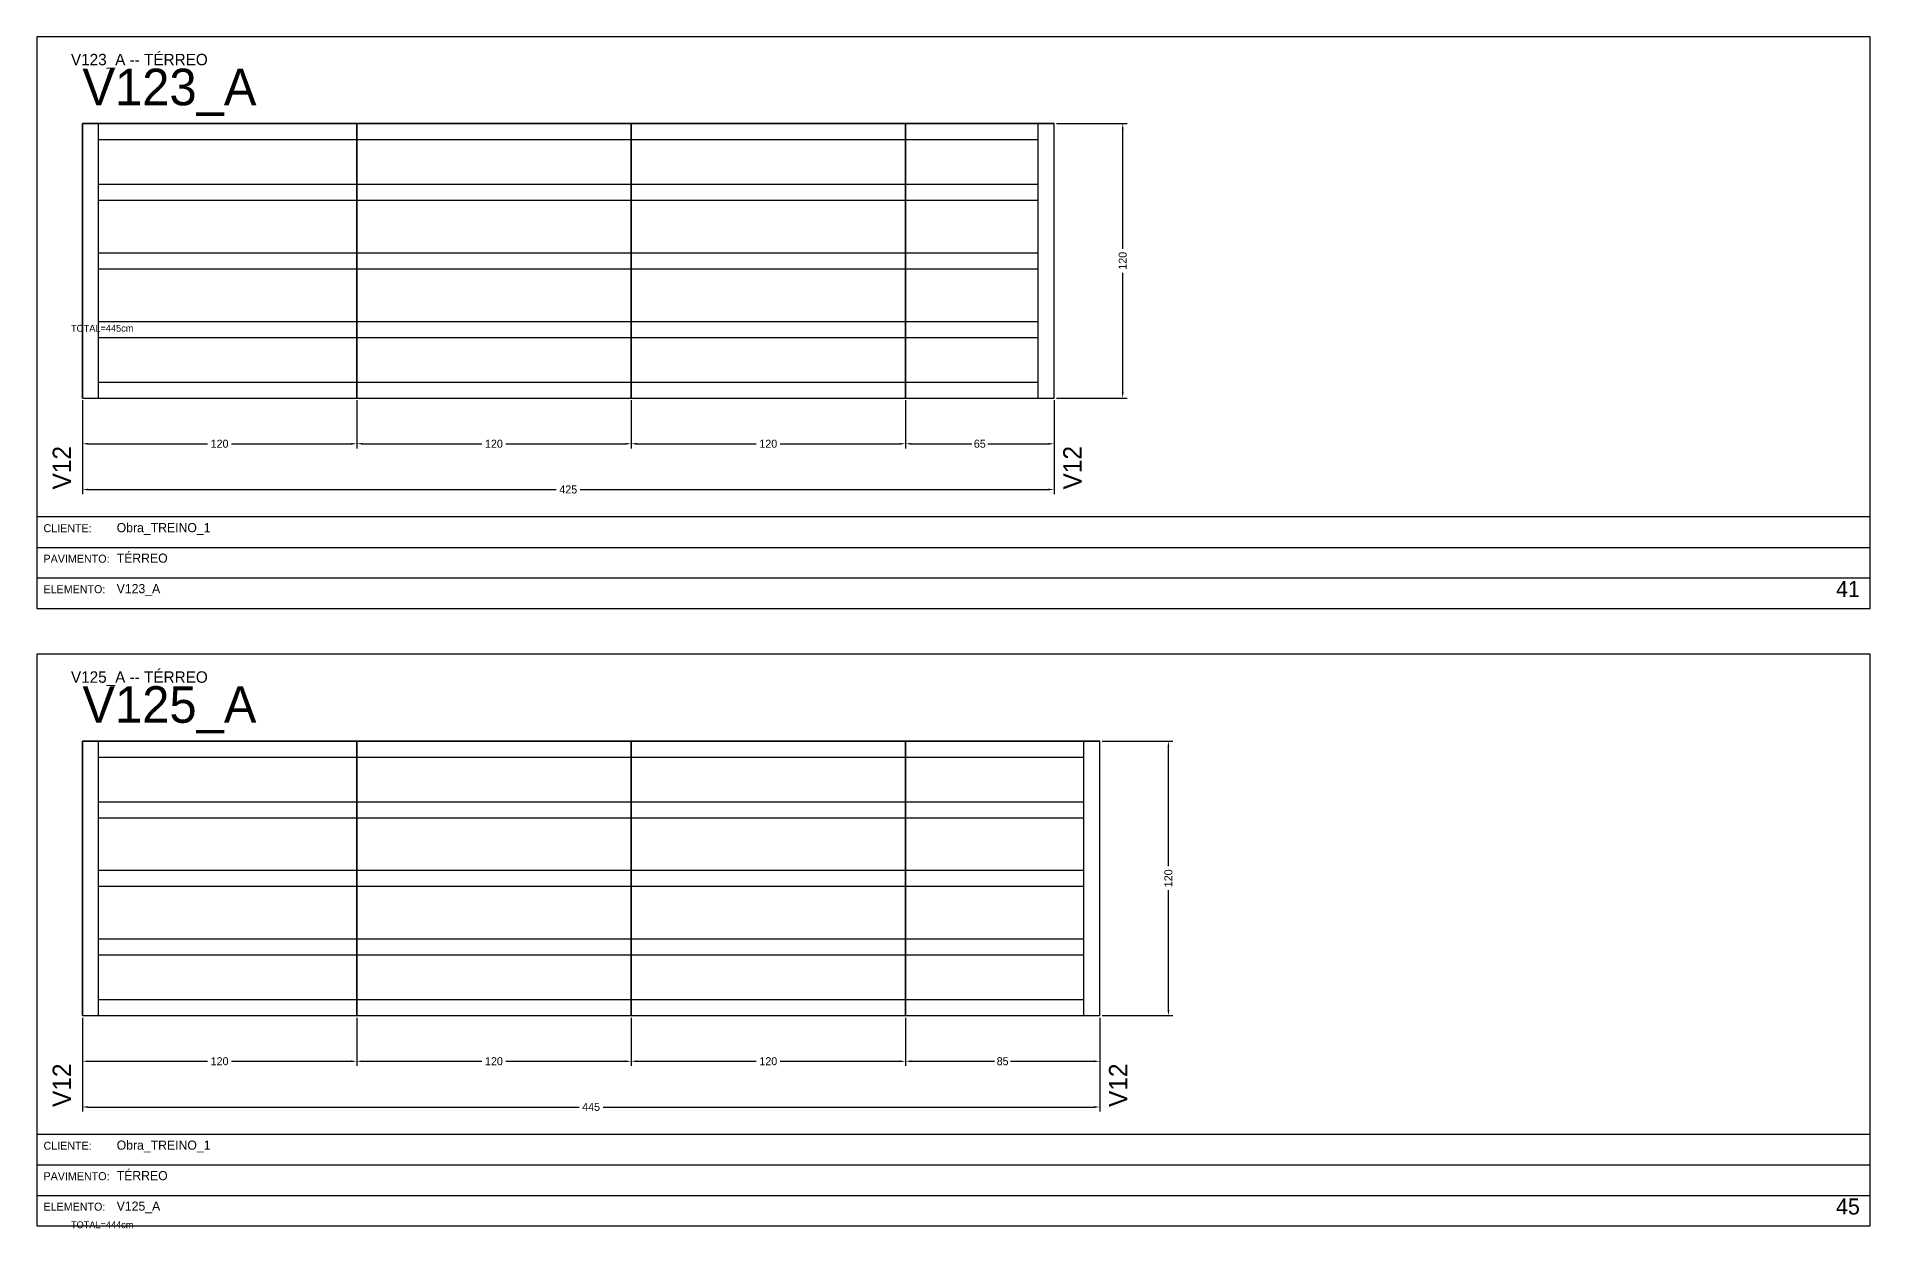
# Model space of a CAD drawing. Header units: metres. Extents: x 0 to 3268, y -4496 to 124.
# Drawn here: x 0 to 802, y -3423 to -2902 of the extents above; entities that cross this region are included whole.
import ezdxf

# ---------------------------------------------------------------- set-up
doc = ezdxf.new("R2010")
doc.units = ezdxf.units.M
for name, color, linetype in [('5', 5, 'Continuous'), ('BORDA_CELULA', 9, 'Continuous'), ('CARIMBO', 9, 'Continuous'), ('COTA', 241, 'Continuous'), ('NOMENCLATURA', 7, 'Continuous'), ('Painéis', 200, 'Continuous'), ('SARR_2.2x7', 40, 'Continuous')]:
    doc.layers.add(name, color=color, linetype=linetype)
doc.dimstyles.new('COTA', dxfattribs={"dimtxt": 3.5, "dimasz": 2.5, "dimexe": 2, "dimexo": 1, "dimgap": 0.9, "dimtad": 1, "dimdec": 0, "dimrnd": 1, "dimcen": 2.5, "dimclrd": 4, "dimclre": 4, "dimclrt": 4, "dimazin": 3, "dimtfac": 1, "dimtmove": 0, "dimatfit": 3})

# ---------------------------------------------------------------- blocks, each defined once
blk = doc.blocks.new('_CLOSEDFILLED')
at = {"color": 0, "linetype": 'BYBLOCK'}
blk.add_solid([(-1, 0.16), (0, 0), (-1, -0.16)], dxfattribs=at)
blk = doc.blocks.new('*D373')
at = {"color": 4}
for p, q in [((20, -3061), (20, -3082)), ((140, -3061), (140, -3082)), ((22.5, -3080), (74.75, -3080)), ((85.25, -3080), (137.5, -3080))]:
    blk.add_line(p, q, dxfattribs=at)
at = {"layer": 'Defpoints'}
for p in [(20, -3060), (140, -3060), (20, -3080)]:
    blk.add_point(p, dxfattribs=at)
at = {"layer": 'COTA', "color": 4, "xscale": 2.5, "yscale": 2.5, "rotation": 180}
blk.add_blockref('_CLOSEDFILLED', (20, -3080), dxfattribs=at)
at = {"layer": 'COTA', "color": 4, "xscale": 2.5, "yscale": 2.5}
blk.add_blockref('_CLOSEDFILLED', (140, -3080), dxfattribs=at)
at = {"layer": 'COTA', "color": 4, "insert": (80, -3080), "char_height": 3.5, "attachment_point": 5}
blk.add_mtext('120', dxfattribs=at)
blk = doc.blocks.new('*D374')
at = {"color": 4}
for p, q in [((140, -3061), (140, -3082)), ((260, -3061), (260, -3082)), ((142.5, -3080), (194.75, -3080)), ((205.25, -3080), (257.5, -3080))]:
    blk.add_line(p, q, dxfattribs=at)
at = {"layer": 'Defpoints'}
for p in [(140, -3060), (260, -3060), (140, -3080)]:
    blk.add_point(p, dxfattribs=at)
at = {"layer": 'COTA', "color": 4, "xscale": 2.5, "yscale": 2.5, "rotation": 180}
blk.add_blockref('_CLOSEDFILLED', (140, -3080), dxfattribs=at)
at = {"layer": 'COTA', "color": 4, "xscale": 2.5, "yscale": 2.5}
blk.add_blockref('_CLOSEDFILLED', (260, -3080), dxfattribs=at)
at = {"layer": 'COTA', "color": 4, "insert": (200, -3080), "char_height": 3.5, "attachment_point": 5}
blk.add_mtext('120', dxfattribs=at)
blk = doc.blocks.new('*D375')
at = {"color": 4}
for p, q in [((260, -3061), (260, -3082)), ((380, -3061), (380, -3082)), ((262.5, -3080), (314.75, -3080)), ((325.25, -3080), (377.5, -3080))]:
    blk.add_line(p, q, dxfattribs=at)
at = {"layer": 'Defpoints'}
for p in [(260, -3060), (380, -3060), (260, -3080)]:
    blk.add_point(p, dxfattribs=at)
at = {"layer": 'COTA', "color": 4, "xscale": 2.5, "yscale": 2.5, "rotation": 180}
blk.add_blockref('_CLOSEDFILLED', (260, -3080), dxfattribs=at)
at = {"layer": 'COTA', "color": 4, "xscale": 2.5, "yscale": 2.5}
blk.add_blockref('_CLOSEDFILLED', (380, -3080), dxfattribs=at)
at = {"layer": 'COTA', "color": 4, "insert": (320, -3080), "char_height": 3.5, "attachment_point": 5}
blk.add_mtext('120', dxfattribs=at)
blk = doc.blocks.new('*D376')
at = {"color": 4}
for p, q in [((380, -3061), (380, -3082)), ((445, -3061), (445, -3082)), ((382.5, -3080), (409, -3080)), ((416, -3080), (442.5, -3080))]:
    blk.add_line(p, q, dxfattribs=at)
at = {"layer": 'Defpoints'}
for p in [(380, -3060), (445, -3060), (380, -3080)]:
    blk.add_point(p, dxfattribs=at)
at = {"layer": 'COTA', "color": 4, "xscale": 2.5, "yscale": 2.5, "rotation": 180}
blk.add_blockref('_CLOSEDFILLED', (380, -3080), dxfattribs=at)
at = {"layer": 'COTA', "color": 4, "xscale": 2.5, "yscale": 2.5}
blk.add_blockref('_CLOSEDFILLED', (445, -3080), dxfattribs=at)
at = {"layer": 'COTA', "color": 4, "insert": (412.5, -3080), "char_height": 3.5, "attachment_point": 5}
blk.add_mtext('65', dxfattribs=at)
blk = doc.blocks.new('*D377')
at = {"color": 4}
for p, q in [((20, -3061), (20, -3102)), ((445, -3061), (445, -3102)), ((22.5, -3100), (227.25, -3100)), ((237.75, -3100), (442.5, -3100))]:
    blk.add_line(p, q, dxfattribs=at)
at = {"layer": 'Defpoints'}
for p in [(20, -3060), (445, -3060), (20, -3100)]:
    blk.add_point(p, dxfattribs=at)
at = {"layer": 'COTA', "color": 4, "xscale": 2.5, "yscale": 2.5, "rotation": 180}
blk.add_blockref('_CLOSEDFILLED', (20, -3100), dxfattribs=at)
at = {"layer": 'COTA', "color": 4, "xscale": 2.5, "yscale": 2.5}
blk.add_blockref('_CLOSEDFILLED', (445, -3100), dxfattribs=at)
at = {"layer": 'COTA', "color": 4, "insert": (232.5, -3100), "char_height": 3.5, "attachment_point": 5}
blk.add_mtext('425', dxfattribs=at)
blk = doc.blocks.new('*D378')
at = {"color": 4}
for p, q in [((446, -2940), (477, -2940)), ((475, -2994.75), (475, -2942.5)), ((475, -3057.5), (475, -3005.25)), ((446, -3060), (477, -3060))]:
    blk.add_line(p, q, dxfattribs=at)
at = {"layer": 'Defpoints'}
for p in [(445, -2940), (445, -3060), (475, -3060)]:
    blk.add_point(p, dxfattribs=at)
at = {"layer": 'COTA', "color": 4, "xscale": 2.5, "yscale": 2.5}
for p, rotation in [((475, -2940), 90), ((475, -3060), 270)]:
    blk.add_blockref('_CLOSEDFILLED', p, dxfattribs=dict(at, rotation=rotation))
at = {"layer": 'COTA', "color": 4, "insert": (475, -3000), "char_height": 3.5, "attachment_point": 5, "rotation": 90}
blk.add_mtext('120', dxfattribs=at)
blk = doc.blocks.new('*D379')
at = {"color": 4}
for p, q in [((446, -2940), (477, -2940)), ((475, -2994.75), (475, -2942.5)), ((475, -3057.5), (475, -3005.25)), ((446, -3060), (477, -3060))]:
    blk.add_line(p, q, dxfattribs=at)
at = {"layer": 'Defpoints'}
for p in [(445, -2940), (445, -3060), (475, -3060)]:
    blk.add_point(p, dxfattribs=at)
at = {"layer": 'COTA', "color": 4, "xscale": 2.5, "yscale": 2.5}
for p, rotation in [((475, -2940), 90), ((475, -3060), 270)]:
    blk.add_blockref('_CLOSEDFILLED', p, dxfattribs=dict(at, rotation=rotation))
at = {"layer": 'COTA', "color": 4, "insert": (475, -3000), "char_height": 3.5, "attachment_point": 5, "rotation": 90}
blk.add_mtext('120', dxfattribs=at)
blk = doc.blocks.new('*D380')
at = {"color": 4}
for p, q in [((446, -2940), (477, -2940)), ((475, -2994.75), (475, -2942.5)), ((475, -3057.5), (475, -3005.25)), ((446, -3060), (477, -3060))]:
    blk.add_line(p, q, dxfattribs=at)
at = {"layer": 'Defpoints'}
for p in [(445, -2940), (445, -3060), (475, -3060)]:
    blk.add_point(p, dxfattribs=at)
at = {"layer": 'COTA', "color": 4, "xscale": 2.5, "yscale": 2.5}
for p, rotation in [((475, -2940), 90), ((475, -3060), 270)]:
    blk.add_blockref('_CLOSEDFILLED', p, dxfattribs=dict(at, rotation=rotation))
at = {"layer": 'COTA', "color": 4, "insert": (475, -3000), "char_height": 3.5, "attachment_point": 5, "rotation": 90}
blk.add_mtext('120', dxfattribs=at)
blk = doc.blocks.new('*D381')
at = {"color": 4}
for p, q in [((446, -2940), (477, -2940)), ((475, -2994.75), (475, -2942.5)), ((475, -3057.5), (475, -3005.25)), ((446, -3060), (477, -3060))]:
    blk.add_line(p, q, dxfattribs=at)
at = {"layer": 'Defpoints'}
for p in [(445, -2940), (445, -3060), (475, -3060)]:
    blk.add_point(p, dxfattribs=at)
at = {"layer": 'COTA', "color": 4, "xscale": 2.5, "yscale": 2.5}
for p, rotation in [((475, -2940), 90), ((475, -3060), 270)]:
    blk.add_blockref('_CLOSEDFILLED', p, dxfattribs=dict(at, rotation=rotation))
at = {"layer": 'COTA', "color": 4, "insert": (475, -3000), "char_height": 3.5, "attachment_point": 5, "rotation": 90}
blk.add_mtext('120', dxfattribs=at)
blk = doc.blocks.new('*D417')
at = {"color": 4}
for p, q in [((20, -3331), (20, -3352)), ((140, -3331), (140, -3352)), ((22.5, -3350), (74.75, -3350)), ((85.25, -3350), (137.5, -3350))]:
    blk.add_line(p, q, dxfattribs=at)
at = {"layer": 'Defpoints'}
for p in [(20, -3330), (140, -3330), (20, -3350)]:
    blk.add_point(p, dxfattribs=at)
at = {"layer": 'COTA', "color": 4, "xscale": 2.5, "yscale": 2.5, "rotation": 180}
blk.add_blockref('_CLOSEDFILLED', (20, -3350), dxfattribs=at)
at = {"layer": 'COTA', "color": 4, "xscale": 2.5, "yscale": 2.5}
blk.add_blockref('_CLOSEDFILLED', (140, -3350), dxfattribs=at)
at = {"layer": 'COTA', "color": 4, "insert": (80, -3350), "char_height": 3.5, "attachment_point": 5}
blk.add_mtext('120', dxfattribs=at)
blk = doc.blocks.new('*D418')
at = {"color": 4}
for p, q in [((140, -3331), (140, -3352)), ((260, -3331), (260, -3352)), ((142.5, -3350), (194.75, -3350)), ((205.25, -3350), (257.5, -3350))]:
    blk.add_line(p, q, dxfattribs=at)
at = {"layer": 'Defpoints'}
for p in [(140, -3330), (260, -3330), (140, -3350)]:
    blk.add_point(p, dxfattribs=at)
at = {"layer": 'COTA', "color": 4, "xscale": 2.5, "yscale": 2.5, "rotation": 180}
blk.add_blockref('_CLOSEDFILLED', (140, -3350), dxfattribs=at)
at = {"layer": 'COTA', "color": 4, "xscale": 2.5, "yscale": 2.5}
blk.add_blockref('_CLOSEDFILLED', (260, -3350), dxfattribs=at)
at = {"layer": 'COTA', "color": 4, "insert": (200, -3350), "char_height": 3.5, "attachment_point": 5}
blk.add_mtext('120', dxfattribs=at)
blk = doc.blocks.new('*D419')
at = {"color": 4}
for p, q in [((260, -3331), (260, -3352)), ((380, -3331), (380, -3352)), ((262.5, -3350), (314.75, -3350)), ((325.25, -3350), (377.5, -3350))]:
    blk.add_line(p, q, dxfattribs=at)
at = {"layer": 'Defpoints'}
for p in [(260, -3330), (380, -3330), (260, -3350)]:
    blk.add_point(p, dxfattribs=at)
at = {"layer": 'COTA', "color": 4, "xscale": 2.5, "yscale": 2.5, "rotation": 180}
blk.add_blockref('_CLOSEDFILLED', (260, -3350), dxfattribs=at)
at = {"layer": 'COTA', "color": 4, "xscale": 2.5, "yscale": 2.5}
blk.add_blockref('_CLOSEDFILLED', (380, -3350), dxfattribs=at)
at = {"layer": 'COTA', "color": 4, "insert": (320, -3350), "char_height": 3.5, "attachment_point": 5}
blk.add_mtext('120', dxfattribs=at)
blk = doc.blocks.new('*D420')
at = {"color": 4}
for p, q in [((380, -3331), (380, -3352)), ((465, -3331), (465, -3352)), ((382.5, -3350), (419, -3350)), ((426, -3350), (462.5, -3350))]:
    blk.add_line(p, q, dxfattribs=at)
at = {"layer": 'Defpoints'}
for p in [(380, -3330), (465, -3330), (380, -3350)]:
    blk.add_point(p, dxfattribs=at)
at = {"layer": 'COTA', "color": 4, "xscale": 2.5, "yscale": 2.5, "rotation": 180}
blk.add_blockref('_CLOSEDFILLED', (380, -3350), dxfattribs=at)
at = {"layer": 'COTA', "color": 4, "xscale": 2.5, "yscale": 2.5}
blk.add_blockref('_CLOSEDFILLED', (465, -3350), dxfattribs=at)
at = {"layer": 'COTA', "color": 4, "insert": (422.5, -3350), "char_height": 3.5, "attachment_point": 5}
blk.add_mtext('85', dxfattribs=at)
blk = doc.blocks.new('*D421')
at = {"color": 4}
for p, q in [((20, -3331), (20, -3372)), ((465, -3331), (465, -3372)), ((22.5, -3370), (237.25, -3370)), ((247.75, -3370), (462.5, -3370))]:
    blk.add_line(p, q, dxfattribs=at)
at = {"layer": 'Defpoints'}
for p in [(20, -3330), (465, -3330), (20, -3370)]:
    blk.add_point(p, dxfattribs=at)
at = {"layer": 'COTA', "color": 4, "xscale": 2.5, "yscale": 2.5, "rotation": 180}
blk.add_blockref('_CLOSEDFILLED', (20, -3370), dxfattribs=at)
at = {"layer": 'COTA', "color": 4, "xscale": 2.5, "yscale": 2.5}
blk.add_blockref('_CLOSEDFILLED', (465, -3370), dxfattribs=at)
at = {"layer": 'COTA', "color": 4, "insert": (242.5, -3370), "char_height": 3.5, "attachment_point": 5}
blk.add_mtext('445', dxfattribs=at)
blk = doc.blocks.new('*D422')
at = {"color": 4}
for p, q in [((466, -3210), (497, -3210)), ((495, -3264.75), (495, -3212.5)), ((495, -3327.5), (495, -3275.25)), ((466, -3330), (497, -3330))]:
    blk.add_line(p, q, dxfattribs=at)
at = {"layer": 'Defpoints'}
for p in [(465, -3210), (465, -3330), (495, -3330)]:
    blk.add_point(p, dxfattribs=at)
at = {"layer": 'COTA', "color": 4, "xscale": 2.5, "yscale": 2.5}
for p, rotation in [((495, -3210), 90), ((495, -3330), 270)]:
    blk.add_blockref('_CLOSEDFILLED', p, dxfattribs=dict(at, rotation=rotation))
at = {"layer": 'COTA', "color": 4, "insert": (495, -3270), "char_height": 3.5, "attachment_point": 5, "rotation": 90}
blk.add_mtext('120', dxfattribs=at)
blk = doc.blocks.new('*D423')
at = {"color": 4}
for p, q in [((466, -3210), (497, -3210)), ((495, -3264.75), (495, -3212.5)), ((495, -3327.5), (495, -3275.25)), ((466, -3330), (497, -3330))]:
    blk.add_line(p, q, dxfattribs=at)
at = {"layer": 'Defpoints'}
for p in [(465, -3210), (465, -3330), (495, -3330)]:
    blk.add_point(p, dxfattribs=at)
at = {"layer": 'COTA', "color": 4, "xscale": 2.5, "yscale": 2.5}
for p, rotation in [((495, -3210), 90), ((495, -3330), 270)]:
    blk.add_blockref('_CLOSEDFILLED', p, dxfattribs=dict(at, rotation=rotation))
at = {"layer": 'COTA', "color": 4, "insert": (495, -3270), "char_height": 3.5, "attachment_point": 5, "rotation": 90}
blk.add_mtext('120', dxfattribs=at)
blk = doc.blocks.new('*D424')
at = {"color": 4}
for p, q in [((466, -3210), (497, -3210)), ((495, -3264.75), (495, -3212.5)), ((495, -3327.5), (495, -3275.25)), ((466, -3330), (497, -3330))]:
    blk.add_line(p, q, dxfattribs=at)
at = {"layer": 'Defpoints'}
for p in [(465, -3210), (465, -3330), (495, -3330)]:
    blk.add_point(p, dxfattribs=at)
at = {"layer": 'COTA', "color": 4, "xscale": 2.5, "yscale": 2.5}
for p, rotation in [((495, -3210), 90), ((495, -3330), 270)]:
    blk.add_blockref('_CLOSEDFILLED', p, dxfattribs=dict(at, rotation=rotation))
at = {"layer": 'COTA', "color": 4, "insert": (495, -3270), "char_height": 3.5, "attachment_point": 5, "rotation": 90}
blk.add_mtext('120', dxfattribs=at)
blk = doc.blocks.new('*D425')
at = {"color": 4}
for p, q in [((466, -3210), (497, -3210)), ((495, -3264.75), (495, -3212.5)), ((495, -3327.5), (495, -3275.25)), ((466, -3330), (497, -3330))]:
    blk.add_line(p, q, dxfattribs=at)
at = {"layer": 'Defpoints'}
for p in [(465, -3210), (465, -3330), (495, -3330)]:
    blk.add_point(p, dxfattribs=at)
at = {"layer": 'COTA', "color": 4, "xscale": 2.5, "yscale": 2.5}
for p, rotation in [((495, -3210), 90), ((495, -3330), 270)]:
    blk.add_blockref('_CLOSEDFILLED', p, dxfattribs=dict(at, rotation=rotation))
at = {"layer": 'COTA', "color": 4, "insert": (495, -3270), "char_height": 3.5, "attachment_point": 5, "rotation": 90}
blk.add_mtext('120', dxfattribs=at)

msp = doc.modelspace()

# ---------------------------------------------------------------- linework, layer by layer
at = {"layer": 'BORDA_CELULA'}
for points in [[(0, -3152), (802, -3152), (802, -2902), (0, -2902)], [(0, -3152), (802, -3152), (802, -3112), (0, -3112)], [(0, -3422), (802, -3422), (802, -3172), (0, -3172)], [(0, -3422), (802, -3422), (802, -3382), (0, -3382)]]:
    msp.add_lwpolyline(points, close=True, dxfattribs=at)
at = {"layer": 'CARIMBO'}
for p, q in [((0, -3125.33), (802, -3125.33)), ((0, -3138.67), (802, -3138.67)), ((0, -3152), (802, -3152)), ((0, -3395.33), (802, -3395.33)), ((0, -3408.67), (802, -3408.67)), ((0, -3422), (802, -3422))]:
    msp.add_line(p, q, dxfattribs=at)
at = {"layer": 'Painéis'}
for points in [[(20, -3060), (20, -2940)], [(20, -2940), (140, -2940)], [(20, -3060), (140, -3060), (140, -2940), (20, -2940), (20, -3060)], [(140, -3060), (140, -2940)], [(140, -2940), (260, -2940)], [(140, -3060), (260, -3060), (260, -2940), (140, -2940), (140, -3060)], [(260, -3060), (260, -2940)], [(260, -2940), (380, -2940)], [(260, -3060), (380, -3060), (380, -2940), (260, -2940), (260, -3060)], [(380, -3060), (380, -2940)], [(380, -2940), (445, -2940)], [(380, -3060), (445, -3060), (445, -2940), (380, -2940), (380, -3060)], [(445, -3060), (445, -2940)], [(20, -3060), (140, -3060)], [(140, -3060), (260, -3060)], [(260, -3060), (380, -3060)], [(380, -3060), (445, -3060)], [(20, -3330), (20, -3210)], [(20, -3210), (140, -3210)], [(20, -3330), (140, -3330), (140, -3210), (20, -3210), (20, -3330)], [(140, -3330), (140, -3210)], [(140, -3210), (260, -3210)], [(140, -3330), (260, -3330), (260, -3210), (140, -3210), (140, -3330)], [(260, -3330), (260, -3210)], [(260, -3210), (380, -3210)], [(260, -3330), (380, -3330), (380, -3210), (260, -3210), (260, -3330)], [(380, -3330), (380, -3210)], [(380, -3210), (465, -3210)], [(380, -3330), (465, -3330), (465, -3210), (380, -3210), (380, -3330)], [(465, -3330), (465, -3210)], [(20, -3330), (140, -3330)], [(140, -3330), (260, -3330)], [(260, -3330), (380, -3330)], [(380, -3330), (465, -3330)]]:
    msp.add_lwpolyline(points, dxfattribs=at)
at = {"layer": 'SARR_2.2x7'}
for points in [[(27, -3060), (27, -2940)], [(438, -3060), (438, -2940)], [(27, -2947), (140, -2947)], [(140, -2947), (260, -2947)], [(260, -2947), (380, -2947)], [(380, -2947), (438, -2947)], [(27, -2966.5), (140, -2966.5)], [(140, -2966.5), (260, -2966.5)], [(260, -2966.5), (380, -2966.5)], [(380, -2966.5), (438, -2966.5)], [(27, -2973.5), (140, -2973.5)], [(140, -2973.5), (260, -2973.5)], [(260, -2973.5), (380, -2973.5)], [(380, -2973.5), (438, -2973.5)], [(27, -2996.5), (140, -2996.5)], [(140, -2996.5), (260, -2996.5)], [(260, -2996.5), (380, -2996.5)], [(380, -2996.5), (438, -2996.5)], [(27, -3003.5), (140, -3003.5)], [(140, -3003.5), (260, -3003.5)], [(260, -3003.5), (380, -3003.5)], [(380, -3003.5), (438, -3003.5)], [(27, -3026.5), (140, -3026.5)], [(140, -3026.5), (260, -3026.5)], [(260, -3026.5), (380, -3026.5)], [(380, -3026.5), (438, -3026.5)], [(27, -3033.5), (140, -3033.5)], [(140, -3033.5), (260, -3033.5)], [(260, -3033.5), (380, -3033.5)], [(380, -3033.5), (438, -3033.5)], [(27, -3053), (140, -3053)], [(140, -3053), (260, -3053)], [(260, -3053), (380, -3053)], [(380, -3053), (438, -3053)], [(27, -3330), (27, -3210)], [(458, -3330), (458, -3210)], [(27, -3217), (140, -3217)], [(140, -3217), (260, -3217)], [(260, -3217), (380, -3217)], [(380, -3217), (458, -3217)], [(27, -3236.5), (140, -3236.5)], [(140, -3236.5), (260, -3236.5)], [(260, -3236.5), (380, -3236.5)], [(380, -3236.5), (458, -3236.5)], [(27, -3243.5), (140, -3243.5)], [(140, -3243.5), (260, -3243.5)], [(260, -3243.5), (380, -3243.5)], [(380, -3243.5), (458, -3243.5)], [(27, -3266.5), (140, -3266.5)], [(140, -3266.5), (260, -3266.5)], [(260, -3266.5), (380, -3266.5)], [(380, -3266.5), (458, -3266.5)], [(27, -3273.5), (140, -3273.5)], [(140, -3273.5), (260, -3273.5)], [(260, -3273.5), (380, -3273.5)], [(380, -3273.5), (458, -3273.5)], [(27, -3296.5), (140, -3296.5)], [(27, -3303.5), (140, -3303.5)], [(140, -3296.5), (260, -3296.5)], [(140, -3303.5), (260, -3303.5)], [(260, -3296.5), (380, -3296.5)], [(260, -3303.5), (380, -3303.5)], [(380, -3296.5), (458, -3296.5)], [(380, -3303.5), (458, -3303.5)], [(27, -3323), (140, -3323)], [(140, -3323), (260, -3323)], [(260, -3323), (380, -3323)], [(380, -3323), (458, -3323)]]:
    msp.add_lwpolyline(points, dxfattribs=at)

# ---------------------------------------------------------------- texts
at = {"layer": '5'}
for p in [(15, -3100), (457, -3100), (15, -3370), (477, -3370)]:
    msp.add_text('V12', height=8, rotation=90, dxfattribs=at).set_placement(p)
at = {"layer": 'CARIMBO', "color": 9}
for s, p in [('CLIENTE:', (3, -3118.67)), ('PAVIMENTO:', (3, -3132)), ('ELEMENTO:', (3, -3145.33)), ('CLIENTE:', (3, -3388.67)), ('PAVIMENTO:', (3, -3402)), ('ELEMENTO:', (3, -3415.33))]:
    msp.add_text(s, height=3.5, dxfattribs=at).set_placement(p)
at = {"layer": 'CARIMBO', "color": 2}
for s, p in [('Obra_TREINO_1', (35, -3118.67)), ('TÉRREO', (35, -3132)), ('V123_A', (35, -3145.33)), ('Obra_TREINO_1', (35, -3388.67)), ('TÉRREO', (35, -3402)), ('V125_A', (35, -3415.33))]:
    msp.add_text(s, height=4, dxfattribs=at).set_placement(p)
at = {"layer": 'CARIMBO', "color": 3}
for s, p in [('41', (787, -3147)), ('45', (787, -3417))]:
    msp.add_text(s, height=7, dxfattribs=at).set_placement(p)
at = {"layer": 'COTA'}
for s, p in [('TOTAL=445cm', (15, -3031)), ('TOTAL=444cm', (15, -3423))]:
    msp.add_text(s, height=3, dxfattribs=at).set_placement(p)
at = {"layer": 'NOMENCLATURA'}
for s, height, p in [('V123_A -- TÉRREO', 5, (15, -2914.5)), ('V123_A', 16, (20, -2932)), ('V125_A -- TÉRREO', 5, (15, -3184.5)), ('V125_A', 16, (20, -3202))]:
    msp.add_text(s, height=height, dxfattribs=at).set_placement(p)

# ---------------------------------------------------------------- dimensions: what is measured, and where the dimension line sits
at = {"layer": 'COTA'}
for base, p1, p2, picture, middle in [((475, -3060), (445, -3060), (445, -2940), '*D378', (475, -3000)), ((475, -3060), (445, -3060), (445, -2940), '*D379', (475, -3000)), ((475, -3060), (445, -3060), (445, -2940), '*D380', (475, -3000)), ((475, -3060), (445, -3060), (445, -2940), '*D381', (475, -3000)), ((495, -3330), (465, -3330), (465, -3210), '*D422', (495, -3270)), ((495, -3330), (465, -3330), (465, -3210), '*D423', (495, -3270)), ((495, -3330), (465, -3330), (465, -3210), '*D424', (495, -3270)), ((495, -3330), (465, -3330), (465, -3210), '*D425', (495, -3270))]:
    dim = msp.add_linear_dim(base=base, p1=p1, p2=p2, angle=90, dimstyle='COTA', dxfattribs=at)
    dim.commit()
    dim.dimension.update_dxf_attribs({"geometry": picture, "text_midpoint": middle})
for base, p1, p2, picture, middle in [((20, -3080), (20, -3060), (140, -3060), '*D373', (80, -3080)), ((20, -3100), (20, -3060), (445, -3060), '*D377', (232.5, -3100)), ((140, -3080), (140, -3060), (260, -3060), '*D374', (200, -3080)), ((260, -3080), (260, -3060), (380, -3060), '*D375', (320, -3080)), ((380, -3080), (380, -3060), (445, -3060), '*D376', (412.5, -3080)), ((20, -3350), (20, -3330), (140, -3330), '*D417', (80, -3350)), ((20, -3370), (20, -3330), (465, -3330), '*D421', (242.5, -3370)), ((140, -3350), (140, -3330), (260, -3330), '*D418', (200, -3350)), ((260, -3350), (260, -3330), (380, -3330), '*D419', (320, -3350)), ((380, -3350), (380, -3330), (465, -3330), '*D420', (422.5, -3350))]:
    dim = msp.add_linear_dim(base=base, p1=p1, p2=p2, dimstyle='COTA', dxfattribs=at)
    dim.commit()
    dim.dimension.update_dxf_attribs({"geometry": picture, "text_midpoint": middle})

doc.saveas('drawing.dxf')
